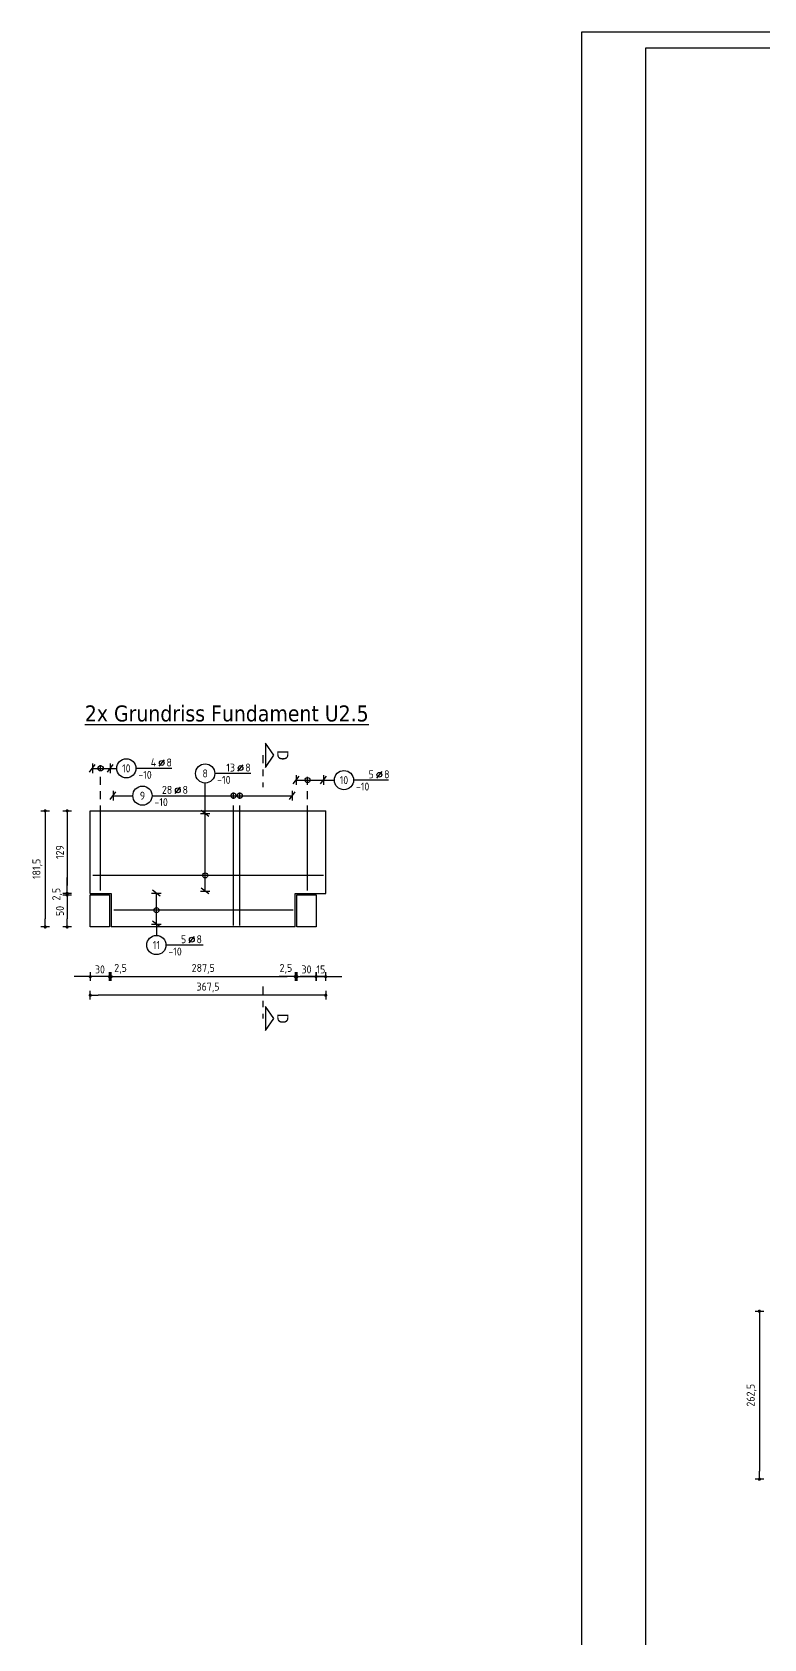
# Model space of a CAD drawing. Extents: x -169 to 69, y -7 to 55.
# Drawn here: x -8.58 to 2.85, y 16.95 to 42.05 of the extents above; entities that cross this region are included whole.
import ezdxf
from ezdxf.enums import TextEntityAlignment as Align

# ---------------------------------------------------------------- set-up
doc = ezdxf.new("R2010")
doc.units = 0
doc.header["$LTSCALE"] = 0.5
for name, pattern in [('AUSGEZOGEN', [1000.01, 1000, 0.01]), ('DASHDOTSMALL', [1.05, 0.5, -0.25, 0.05, -0.25]), ('STRICHPUNKT2', [0.55, 0.25, -0.125, 0.05, -0.125]), ('VERDECKT', [0.375, 0.25, -0.125])]:
    doc.linetypes.add(name, pattern=pattern)
for name, color, linetype in [('BETON', 7, 'Continuous'), ('MASSE', 7, 'Continuous'), ('RAHMEN', 7, 'Continuous'), ('RND', 7, 'Continuous'), ('SCHNITTE', 7, 'Continuous'), ('TEXT', 7, 'Continuous')]:
    doc.layers.add(name, color=color, linetype=linetype)
doc.styles.add('helv', font='tahoma.ttf')
doc.styles.add('txt', font='isocp.shx')
doc.dimstyles.new('DOT_I', dxfattribs={"dimscale": 0.5, "dimtxt": 0.25, "dimasz": 0.25, "dimexe": 0.1, "dimexo": 0.3, "dimgap": 0.1, "dimtad": 1, "dimdec": 3, "dimzin": 3, "dimtxsty": 'txt', "dimblk": 'DOT', "dimblk1": 'DOT', "dimblk2": 'DOT', "dimsah": 1, "dimcen": 0.1, "dimse1": 1, "dimse2": 1, "dimazin": 0, "dimtfac": 1, "dimtdec": 4, "dimtix": 1, "dimtmove": 2, "dimatfit": 3, "dimfxl": 0, "dimtvp": 1, "dimtolj": 1, "dimtzin": 0, "dimarcsym": 0})

# ---------------------------------------------------------------- blocks, each defined once
blk = doc.blocks.new('DINA0')
at = {"layer": 'RAHMEN'}
for p, q in [((0, 84.1), (0, 0)), ((118.9, 84.1), (0, 84.1))]:
    blk.add_line(p, q, dxfattribs=at)
at = {"layer": 'RAHMEN', "color": 5}
for p, q in [((118.4, 83.6), (2, 83.6)), ((2, 83.6), (2, 0.5))]:
    blk.add_line(p, q, dxfattribs=at)
blk = doc.blocks.new('DOT')
at = {"layer": 'MASSE', "color": 7, "linetype": 'Continuous'}
for p, q in [((0, 0), (-1, 0)), ((0, 0.54), (0, -0.54))]:
    blk.add_line(p, q, dxfattribs=at)
at = {"layer": 'MASSE', "color": 7, "linetype": 'Continuous', "const_width": 0.2}
blk.add_lwpolyline([(-0.1, 0, 1), (0.1, 0, 1)], format="xyb", close=True, dxfattribs=at)
blk = doc.blocks.new('*D78')
at = {"layer": 'Defpoints', "color": 0, "linetype": 'AUSGEZOGEN', "transparency": 16777216}
for p in [(2.778, 22.069), (2.778, 19.444), (2.778, 19.444)]:
    blk.add_point(p, dxfattribs=at)
at = {"layer": 'MASSE', "color": 0, "linetype": 'AUSGEZOGEN', "lineweight": -2, "transparency": 16777216}
blk.add_line((2.778, 21.944), (2.778, 19.569), dxfattribs=at)
at = {"layer": 'MASSE', "color": 0, "linetype": 'AUSGEZOGEN', "lineweight": -2, "transparency": 16777216, "xscale": 0.125, "yscale": 0.125, "zscale": 0.125}
for p, rotation in [((2.778, 22.069), 90), ((2.778, 19.444), 270)]:
    blk.add_blockref('DOT', p, dxfattribs=dict(at, rotation=rotation))
at = {"layer": 'MASSE', "color": 0, "linetype": 'AUSGEZOGEN', "transparency": 16777216, "insert": (2.656, 20.756), "char_height": 0.125, "attachment_point": 5, "rotation": 90, "style": 'txt'}
blk.add_mtext('\\A1;262,5', dxfattribs=at)
blk = doc.blocks.new('*D347')
at = {"layer": 'Defpoints', "color": 0, "linetype": 'AUSGEZOGEN', "transparency": 16777216}
for p in [(-7.668, 27.004), (-7.668, 27.004), (-3.993, 27.004)]:
    blk.add_point(p, dxfattribs=at)
at = {"layer": 'MASSE', "color": 0, "linetype": 'AUSGEZOGEN', "lineweight": -2, "transparency": 16777216}
blk.add_line((-4.118, 27.004), (-7.543, 27.004), dxfattribs=at)
at = {"layer": 'MASSE', "color": 0, "linetype": 'AUSGEZOGEN', "lineweight": -2, "transparency": 16777216, "xscale": 0.125, "yscale": 0.125, "zscale": 0.125, "rotation": 180}
blk.add_blockref('DOT', (-7.668, 27.004), dxfattribs=at)
at = {"layer": 'MASSE', "color": 0, "linetype": 'AUSGEZOGEN', "lineweight": -2, "transparency": 16777216, "xscale": 0.125, "yscale": 0.125, "zscale": 0.125}
blk.add_blockref('DOT', (-3.993, 27.004), dxfattribs=at)
at = {"layer": 'MASSE', "color": 0, "linetype": 'AUSGEZOGEN', "transparency": 16777216, "insert": (-5.83, 27.125), "char_height": 0.125, "attachment_point": 5, "style": 'txt'}
blk.add_mtext('\\A1;367,5', dxfattribs=at)
blk = doc.blocks.new('*D348')
at = {"layer": 'Defpoints', "color": 0, "linetype": 'AUSGEZOGEN', "transparency": 16777216}
for p in [(-8.372, 29.886), (-8.372, 28.071), (-8.372, 28.071)]:
    blk.add_point(p, dxfattribs=at)
at = {"layer": 'MASSE', "color": 0, "linetype": 'AUSGEZOGEN', "lineweight": -2, "transparency": 16777216}
blk.add_line((-8.372, 29.761), (-8.372, 28.196), dxfattribs=at)
at = {"layer": 'MASSE', "color": 0, "linetype": 'AUSGEZOGEN', "lineweight": -2, "transparency": 16777216, "xscale": 0.125, "yscale": 0.125, "zscale": 0.125}
for p, rotation in [((-8.372, 29.886), 90), ((-8.372, 28.071), 270)]:
    blk.add_blockref('DOT', p, dxfattribs=dict(at, rotation=rotation))
at = {"layer": 'MASSE', "color": 0, "linetype": 'AUSGEZOGEN', "transparency": 16777216, "insert": (-8.494, 28.978), "char_height": 0.125, "attachment_point": 5, "rotation": 90, "style": 'txt'}
blk.add_mtext('\\A1;181,5', dxfattribs=at)
blk = doc.blocks.new('SCHN-2')
at = {"layer": 'SCHNITTE', "color": 6, "linetype": 'Continuous'}
blk.add_lwpolyline([(0.378, 0.088), (0, 0.34), (-0.378, 0.088)], close=True, dxfattribs=at)
at = {"layer": 'SCHNITTE', "color": 1, "linetype": 'DASHDOTSMALL', "style": 'helv'}
blk.add_attdef('SCHN-2', text='', height=0.35, dxfattribs=at).set_placement((0, 0.45), align=Align.CENTER)
blk = doc.blocks.new('*D349')
at = {"layer": 'Defpoints', "color": 0, "linetype": 'AUSGEZOGEN', "transparency": 16777216}
for p in [(-8.03, 29.886), (-8.03, 28.596), (-8.03, 28.596)]:
    blk.add_point(p, dxfattribs=at)
at = {"layer": 'MASSE', "color": 0, "linetype": 'AUSGEZOGEN', "lineweight": -2, "transparency": 16777216}
blk.add_line((-8.03, 29.761), (-8.03, 28.721), dxfattribs=at)
at = {"layer": 'MASSE', "color": 0, "linetype": 'AUSGEZOGEN', "lineweight": -2, "transparency": 16777216, "xscale": 0.125, "yscale": 0.125, "zscale": 0.125}
for p, rotation in [((-8.03, 29.886), 90), ((-8.03, 28.596), 270)]:
    blk.add_blockref('DOT', p, dxfattribs=dict(at, rotation=rotation))
at = {"layer": 'MASSE', "color": 0, "linetype": 'AUSGEZOGEN', "transparency": 16777216, "insert": (-8.143, 29.241), "char_height": 0.125, "attachment_point": 5, "rotation": 90, "style": 'txt'}
blk.add_mtext('\\A1;129', dxfattribs=at)
blk = doc.blocks.new('lei_gre')
at = {"layer": 'RND', "color": 7, "linetype": 'Continuous'}
for p, q in [((-0.09, -0.12), (0.09, 0.12)), ((0, 0.15), (0, -0.15))]:
    blk.add_line(p, q, dxfattribs=at)
blk = doc.blocks.new('RND_LEI')
at = {"layer": 'RND', "color": 7, "linetype": 'Continuous'}
blk.add_line((1.022, 0.066), (1.19, 0.27), dxfattribs=at)
for centre, radius in [((0, 0), 0.3), ((1.106, 0.168), 0.075)]:
    blk.add_circle(centre, radius, dxfattribs=at)
at = {"layer": 'RND', "color": 7, "linetype": 'Continuous', "style": 'txt'}
blk.add_attdef('POSL', text='', height=0.25, dxfattribs=at).set_placement((0, 0), align=Align.MIDDLE)
blk.add_attdef('ANZ', text='', height=0.25, dxfattribs=at).set_placement((0.931, 0.057), align=Align.RIGHT)
for tag, p in [('DUM', (1.253, 0.057)), ('ABSTD', (1.674, 0.057)), ('POSTXT', (0.374, -0.327))]:
    blk.add_attdef(tag, p, '', height=0.25, dxfattribs=at)
blk = doc.blocks.new('*D339')
at = {"layer": 'Defpoints', "color": 0, "linetype": 'AUSGEZOGEN', "transparency": 16777216}
for p in [(-8.03, 28.596), (-8.03, 28.596), (-8.03, 28.571)]:
    blk.add_point(p, dxfattribs=at)
at = {"layer": 'MASSE', "color": 0, "linetype": 'AUSGEZOGEN', "lineweight": -2, "transparency": 16777216}
for p, q in [((-8.03, 28.721), (-8.03, 28.846)), ((-8.03, 28.571), (-8.03, 28.596)), ((-8.03, 28.446), (-8.03, 28.321))]:
    blk.add_line(p, q, dxfattribs=at)
at = {"layer": 'MASSE', "color": 0, "linetype": 'AUSGEZOGEN', "lineweight": -2, "transparency": 16777216, "xscale": 0.125, "yscale": 0.125, "zscale": 0.125}
for p, rotation in [((-8.03, 28.596), 270), ((-8.03, 28.571), 90)]:
    blk.add_blockref('DOT', p, dxfattribs=dict(at, rotation=rotation))
at = {"layer": 'MASSE', "color": 0, "linetype": 'AUSGEZOGEN', "transparency": 16777216, "insert": (-8.185, 28.583), "char_height": 0.125, "attachment_point": 5, "rotation": 90, "style": 'txt'}
blk.add_mtext('\\A1;2,5', dxfattribs=at)
blk = doc.blocks.new('*D340')
at = {"layer": 'Defpoints', "color": 0, "linetype": 'AUSGEZOGEN', "transparency": 16777216}
for p in [(-8.03, 28.571), (-8.03, 28.071), (-8.03, 28.071)]:
    blk.add_point(p, dxfattribs=at)
at = {"layer": 'MASSE', "color": 0, "linetype": 'AUSGEZOGEN', "lineweight": -2, "transparency": 16777216}
blk.add_line((-8.03, 28.446), (-8.03, 28.196), dxfattribs=at)
at = {"layer": 'MASSE', "color": 0, "linetype": 'AUSGEZOGEN', "lineweight": -2, "transparency": 16777216, "xscale": 0.125, "yscale": 0.125, "zscale": 0.125}
for p, rotation in [((-8.03, 28.571), 90), ((-8.03, 28.071), 270)]:
    blk.add_blockref('DOT', p, dxfattribs=dict(at, rotation=rotation))
at = {"layer": 'MASSE', "color": 0, "linetype": 'AUSGEZOGEN', "transparency": 16777216, "insert": (-8.143, 28.321), "char_height": 0.125, "attachment_point": 5, "rotation": 90, "style": 'txt'}
blk.add_mtext('\\A1;50', dxfattribs=at)
blk = doc.blocks.new('*D341')
at = {"layer": 'Defpoints', "color": 0, "linetype": 'AUSGEZOGEN', "transparency": 16777216}
for p in [(-7.668, 27.295), (-7.668, 27.295), (-7.368, 27.295)]:
    blk.add_point(p, dxfattribs=at)
at = {"layer": 'MASSE', "color": 0, "linetype": 'AUSGEZOGEN', "lineweight": -2, "transparency": 16777216}
for p, q in [((-7.793, 27.295), (-7.918, 27.295)), ((-7.368, 27.295), (-7.668, 27.295)), ((-7.243, 27.295), (-7.118, 27.295))]:
    blk.add_line(p, q, dxfattribs=at)
at = {"layer": 'MASSE', "color": 0, "linetype": 'AUSGEZOGEN', "lineweight": -2, "transparency": 16777216, "xscale": 0.125, "yscale": 0.125, "zscale": 0.125}
blk.add_blockref('DOT', (-7.668, 27.295), dxfattribs=at)
at = {"layer": 'MASSE', "color": 0, "linetype": 'AUSGEZOGEN', "lineweight": -2, "transparency": 16777216, "xscale": 0.125, "yscale": 0.125, "zscale": 0.125, "rotation": 180}
blk.add_blockref('DOT', (-7.368, 27.295), dxfattribs=at)
at = {"layer": 'MASSE', "color": 0, "linetype": 'AUSGEZOGEN', "transparency": 16777216, "insert": (-7.518, 27.408), "char_height": 0.125, "attachment_point": 5, "style": 'txt'}
blk.add_mtext('\\A1;30', dxfattribs=at)
blk = doc.blocks.new('*D342')
at = {"layer": 'Defpoints', "color": 0, "linetype": 'AUSGEZOGEN', "transparency": 16777216}
for p in [(-7.368, 27.295), (-7.343, 27.295), (-7.343, 27.295)]:
    blk.add_point(p, dxfattribs=at)
at = {"layer": 'MASSE', "color": 0, "linetype": 'AUSGEZOGEN', "lineweight": -2, "transparency": 16777216}
for p, q in [((-7.493, 27.295), (-7.618, 27.295)), ((-7.368, 27.295), (-7.343, 27.295)), ((-7.218, 27.295), (-7.093, 27.295))]:
    blk.add_line(p, q, dxfattribs=at)
at = {"layer": 'MASSE', "color": 0, "linetype": 'AUSGEZOGEN', "lineweight": -2, "transparency": 16777216, "xscale": 0.125, "yscale": 0.125, "zscale": 0.125}
blk.add_blockref('DOT', (-7.368, 27.295), dxfattribs=at)
at = {"layer": 'MASSE', "color": 0, "linetype": 'AUSGEZOGEN', "lineweight": -2, "transparency": 16777216, "xscale": 0.125, "yscale": 0.125, "zscale": 0.125, "rotation": 180}
blk.add_blockref('DOT', (-7.343, 27.295), dxfattribs=at)
at = {"layer": 'MASSE', "color": 0, "linetype": 'AUSGEZOGEN', "transparency": 16777216, "insert": (-7.196, 27.417), "char_height": 0.125, "attachment_point": 5, "style": 'txt'}
blk.add_mtext('\\A1;2,5', dxfattribs=at)
blk = doc.blocks.new('*D343')
at = {"layer": 'Defpoints', "color": 0, "linetype": 'AUSGEZOGEN', "transparency": 16777216}
for p in [(-7.343, 27.295), (-4.468, 27.295), (-4.468, 27.295)]:
    blk.add_point(p, dxfattribs=at)
at = {"layer": 'MASSE', "color": 0, "linetype": 'AUSGEZOGEN', "lineweight": -2, "transparency": 16777216}
blk.add_line((-7.218, 27.295), (-4.593, 27.295), dxfattribs=at)
at = {"layer": 'MASSE', "color": 0, "linetype": 'AUSGEZOGEN', "lineweight": -2, "transparency": 16777216, "xscale": 0.125, "yscale": 0.125, "zscale": 0.125, "rotation": 180}
blk.add_blockref('DOT', (-7.343, 27.295), dxfattribs=at)
at = {"layer": 'MASSE', "color": 0, "linetype": 'AUSGEZOGEN', "lineweight": -2, "transparency": 16777216, "xscale": 0.125, "yscale": 0.125, "zscale": 0.125}
blk.add_blockref('DOT', (-4.468, 27.295), dxfattribs=at)
at = {"layer": 'MASSE', "color": 0, "linetype": 'AUSGEZOGEN', "transparency": 16777216, "insert": (-5.905, 27.417), "char_height": 0.125, "attachment_point": 5, "style": 'txt'}
blk.add_mtext('\\A1;287,5', dxfattribs=at)
blk = doc.blocks.new('*D344')
at = {"layer": 'Defpoints', "color": 0, "linetype": 'AUSGEZOGEN', "transparency": 16777216}
for p in [(-4.468, 27.295), (-4.443, 27.295), (-4.443, 27.295)]:
    blk.add_point(p, dxfattribs=at)
at = {"layer": 'MASSE', "color": 0, "linetype": 'AUSGEZOGEN', "lineweight": -2, "transparency": 16777216}
for p, q in [((-4.593, 27.295), (-4.718, 27.295)), ((-4.468, 27.295), (-4.443, 27.295)), ((-4.318, 27.295), (-4.193, 27.295))]:
    blk.add_line(p, q, dxfattribs=at)
at = {"layer": 'MASSE', "color": 0, "linetype": 'AUSGEZOGEN', "lineweight": -2, "transparency": 16777216, "xscale": 0.125, "yscale": 0.125, "zscale": 0.125}
blk.add_blockref('DOT', (-4.468, 27.295), dxfattribs=at)
at = {"layer": 'MASSE', "color": 0, "linetype": 'AUSGEZOGEN', "lineweight": -2, "transparency": 16777216, "xscale": 0.125, "yscale": 0.125, "zscale": 0.125, "rotation": 180}
blk.add_blockref('DOT', (-4.443, 27.295), dxfattribs=at)
at = {"layer": 'MASSE', "color": 0, "linetype": 'AUSGEZOGEN', "transparency": 16777216, "insert": (-4.614, 27.417), "char_height": 0.125, "attachment_point": 5, "style": 'txt'}
blk.add_mtext('\\A1;2,5', dxfattribs=at)
blk = doc.blocks.new('*D345')
at = {"layer": 'Defpoints', "color": 0, "linetype": 'AUSGEZOGEN', "transparency": 16777216}
for p in [(-4.443, 27.295), (-4.143, 27.295), (-4.143, 27.295)]:
    blk.add_point(p, dxfattribs=at)
at = {"layer": 'MASSE', "color": 0, "linetype": 'AUSGEZOGEN', "lineweight": -2, "transparency": 16777216}
for p, q in [((-4.568, 27.295), (-4.693, 27.295)), ((-4.443, 27.295), (-4.143, 27.295)), ((-4.018, 27.295), (-3.893, 27.295))]:
    blk.add_line(p, q, dxfattribs=at)
at = {"layer": 'MASSE', "color": 0, "linetype": 'AUSGEZOGEN', "lineweight": -2, "transparency": 16777216, "xscale": 0.125, "yscale": 0.125, "zscale": 0.125}
blk.add_blockref('DOT', (-4.443, 27.295), dxfattribs=at)
at = {"layer": 'MASSE', "color": 0, "linetype": 'AUSGEZOGEN', "lineweight": -2, "transparency": 16777216, "xscale": 0.125, "yscale": 0.125, "zscale": 0.125, "rotation": 180}
blk.add_blockref('DOT', (-4.143, 27.295), dxfattribs=at)
at = {"layer": 'MASSE', "color": 0, "linetype": 'AUSGEZOGEN', "transparency": 16777216, "insert": (-4.293, 27.408), "char_height": 0.125, "attachment_point": 5, "style": 'txt'}
blk.add_mtext('\\A1;30', dxfattribs=at)
blk = doc.blocks.new('*D346')
at = {"layer": 'Defpoints', "color": 0, "linetype": 'AUSGEZOGEN', "transparency": 16777216}
for p in [(-4.143, 27.295), (-4.143, 27.295), (-3.993, 27.295)]:
    blk.add_point(p, dxfattribs=at)
at = {"layer": 'MASSE', "color": 0, "linetype": 'AUSGEZOGEN', "lineweight": -2, "transparency": 16777216}
for p, q in [((-4.268, 27.295), (-4.393, 27.295)), ((-3.993, 27.295), (-4.143, 27.295)), ((-3.868, 27.295), (-3.743, 27.295))]:
    blk.add_line(p, q, dxfattribs=at)
at = {"layer": 'MASSE', "color": 0, "linetype": 'AUSGEZOGEN', "lineweight": -2, "transparency": 16777216, "xscale": 0.125, "yscale": 0.125, "zscale": 0.125}
blk.add_blockref('DOT', (-4.143, 27.295), dxfattribs=at)
at = {"layer": 'MASSE', "color": 0, "linetype": 'AUSGEZOGEN', "lineweight": -2, "transparency": 16777216, "xscale": 0.125, "yscale": 0.125, "zscale": 0.125, "rotation": 180}
blk.add_blockref('DOT', (-3.993, 27.295), dxfattribs=at)
at = {"layer": 'MASSE', "color": 0, "linetype": 'AUSGEZOGEN', "transparency": 16777216, "insert": (-4.068, 27.408), "char_height": 0.125, "attachment_point": 5, "style": 'txt'}
blk.add_mtext('\\A1;15', dxfattribs=at)

msp = doc.modelspace()

# ---------------------------------------------------------------- linework, layer by layer
at = {"layer": 'BETON', "color": 6, "linetype": 'AUSGEZOGEN'}
for p, q in [((-7.66774, 29.88589), (-3.99274, 29.88589)), ((-7.66774, 28.59589), (-7.66774, 29.88589)), ((-3.99274, 28.59589), (-3.99274, 29.88589)), ((-7.66774, 28.59589), (-7.34274, 28.59589)), ((-7.66774, 28.07089), (-7.66774, 28.57089)), ((-7.66774, 28.57089), (-7.36774, 28.57089)), ((-7.36774, 28.57089), (-7.36774, 28.07089)), ((-7.34274, 28.59589), (-7.34274, 28.07089)), ((-4.46774, 28.07089), (-4.46774, 28.59589)), ((-4.46774, 28.59589), (-3.99274, 28.59589)), ((-4.44274, 28.07089), (-4.44274, 28.57089)), ((-4.44274, 28.57089), (-4.14274, 28.57089)), ((-4.14274, 28.57089), (-4.14274, 28.07089)), ((-7.36774, 28.07089), (-7.66774, 28.07089)), ((-4.46774, 28.07089), (-7.34274, 28.07089)), ((-4.14274, 28.07089), (-4.44274, 28.07089))]:
    msp.add_line(p, q, dxfattribs=at)
at = {"layer": 'RND', "color": 7, "linetype": 'AUSGEZOGEN'}
for p, q in [((-7.63537, 30.54911), (-7.35672, 30.54911)), ((-7.35672, 30.54911), (-7.25573, 30.54911)), ((-6.39629, 30.54911), (-6.95573, 30.54911)), ((-5.16186, 30.4698), (-5.72506, 30.4698)), ((-7.31266, 30.12197), (-7.00428, 30.12197)), ((-6.70428, 30.12197), (-4.51415, 30.12197)), ((-5.87506, 29.84367), (-5.87506, 30.3198)), ((-4.45406, 30.36522), (-4.02763, 30.36522)), ((-4.02763, 30.36522), (-3.85803, 30.36522)), ((-3.01084, 30.36522), (-3.55803, 30.36522)), ((-5.87506, 28.63253), (-5.87506, 29.84367)), ((-6.63644, 28.11702), (-6.63644, 28.59948)), ((-6.63644, 28.11702), (-6.63644, 27.9385)), ((-5.90706, 27.7885), (-6.48644, 27.7885))]:
    msp.add_line(p, q, dxfattribs=at)
at = {"layer": 'RND', "color": 102, "linetype": 'VERDECKT'}
for p, q in [((-7.50674, 29.8415), (-7.50674, 30.59911)), ((-4.27653, 29.8415), (-4.27653, 30.41522)), ((-5.43249, 29.84589), (-5.43249, 30.17197)), ((-5.33249, 29.84589), (-5.33249, 30.17197))]:
    msp.add_line(p, q, dxfattribs=at)
at = {"layer": 'RND', "color": 1, "linetype": 'AUSGEZOGEN'}
for points in [[(-7.50674, 28.6415), (-7.50674, 29.8415)], [(-5.43249, 28.09589), (-5.43249, 29.84589)], [(-5.33249, 28.09589), (-5.33249, 29.84589)], [(-4.27653, 28.6415), (-4.27653, 29.8415)], [(-4.02774, 28.87663), (-7.62774, 28.87663)], [(-4.50274, 28.33339), (-7.30274, 28.33339)]]:
    msp.add_lwpolyline(points, dxfattribs=at)
at = {"layer": 'RND', "color": 7, "linetype": 'AUSGEZOGEN'}
for centre in [(-7.50674, 30.54911), (-4.27653, 30.36522), (-5.43249, 30.12197), (-5.33249, 30.12197), (-5.87506, 28.87663), (-6.63644, 28.33339)]:
    msp.add_circle(centre, 0.04, dxfattribs=at)
at = {"layer": 'SCHNITTE', "color": 6, "linetype": 'STRICHPUNKT2'}
for p, q in [((-4.97471, 30.75373), (-4.97471, 30.25373)), ((-4.97471, 27.14131), (-4.97471, 26.64131))]:
    msp.add_line(p, q, dxfattribs=at)

# ---------------------------------------------------------------- block references
at = {"xscale": 0.5, "yscale": 0.5, "zscale": 0.5}
msp.add_blockref('DINA0', (0, 0), dxfattribs=at)
at = {"layer": 'RND', "color": 7, "linetype": 'AUSGEZOGEN', "xscale": 0.5, "yscale": 0.5, "zscale": 0.5}
for p in [(-7.63537, 30.54911), (-7.35672, 30.54911), (-4.45406, 30.36522), (-4.02763, 30.36522), (-7.31266, 30.12197), (-4.51415, 30.12197)]:
    msp.add_blockref('lei_gre', p, dxfattribs=at)
for p, values in [((-7.10573, 30.54911), {'POSL': '10', 'DUM': '8', 'ANZ': '4', 'POSTXT': '-10'}), ((-5.87506, 30.4698), {'POSL': '8', 'DUM': '8', 'ANZ': '13', 'POSTXT': '-10'}), ((-3.70803, 30.36522), {'POSL': '10', 'DUM': '8', 'ANZ': '5', 'POSTXT': '-10'}), ((-6.85428, 30.12197), {'POSL': '9', 'DUM': '8', 'ANZ': '28', 'POSTXT': '-10'}), ((-6.63644, 27.7885), {'POSL': '11', 'DUM': '8', 'ANZ': '5', 'POSTXT': '-10'})]:
    msp.add_blockref('RND_LEI', p, dxfattribs=at).add_auto_attribs(values)
at = {"layer": 'RND', "color": 7, "linetype": 'AUSGEZOGEN', "xscale": 0.5, "yscale": 0.5, "zscale": 0.5, "rotation": 90}
for p in [(-5.87506, 29.84367), (-6.63644, 28.59948), (-5.87506, 28.63253), (-6.63644, 28.11702)]:
    msp.add_blockref('lei_gre', p, dxfattribs=at)
at = {"layer": 'SCHNITTE', "color": 6, "linetype": 'STRICHPUNKT2', "xscale": 0.5, "yscale": 0.5, "zscale": 0.5, "rotation": 270}
for p in [(-4.97471, 30.75373), (-4.97471, 26.64131)]:
    msp.add_blockref('SCHN-2', p, dxfattribs=at).add_auto_attribs({'SCHN-2': 'D'})

# ---------------------------------------------------------------- texts
at = {"layer": 'TEXT', "color": 6, "linetype": 'AUSGEZOGEN', "style": 'helv'}
msp.add_text('%%U2x Grundriss Fundament U2.5', height=0.25, dxfattribs=at).set_placement((-7.75399, 31.28209))

# ---------------------------------------------------------------- dimensions: what is measured, and where the dimension line sits
at = {"layer": 'MASSE', "color": 7, "linetype": 'AUSGEZOGEN'}
for base, p1, p2, override, picture, middle in [((-8.37208, 28.07089), (-8.37208, 29.88589), (-8.37208, 28.07089), {"dimdec": 1, "dimlfac": 100}, '*D348', (-8.49395, 28.97839)), ((-8.03003, 28.59589), (-8.03003, 29.88589), (-8.03003, 28.59589), {"dimdec": 0, "dimlfac": 100}, '*D349', (-8.14254, 29.24089)), ((-8.03003, 28.07089), (-8.03003, 28.57089), (-8.03003, 28.07089), {"dimdec": 0, "dimlfac": 100}, '*D340', (-8.14253, 28.32089)), ((2.77803, 19.44356), (2.77803, 22.06856), (2.77803, 19.44356), {"dimdec": 1, "dimlfac": 100}, '*D78', (2.65614, 20.75606))]:
    dim = msp.add_linear_dim(base=base, p1=p1, p2=p2, angle=90, dimstyle='DOT_I', override=override, dxfattribs=at)
    dim.commit()
    dim.dimension.update_dxf_attribs({"geometry": picture, "text_midpoint": middle})
dim = msp.add_linear_dim(base=(-8.03003, 28.59589), p1=(-8.03003, 28.57089), p2=(-8.03003, 28.59589), angle=90, dimstyle='DOT_I', override={"dimdec": 1, "dimlfac": 100}, dxfattribs=at)
dim.commit()
dim.dimension.update_dxf_attribs({"geometry": '*D339', "text_midpoint": (-8.18464, 28.58339), "dimtype": 160})
for base, p1, p2, override, picture, middle in [((-7.66774, 27.29535), (-7.36774, 27.29535), (-7.66774, 27.29535), {"dimdec": 0, "dimlfac": 100}, '*D341', (-7.51774, 27.40785)), ((-4.46774, 27.29535), (-7.34274, 27.29535), (-4.46774, 27.29535), {"dimdec": 1, "dimlfac": 100}, '*D343', (-5.90524, 27.41723)), ((-4.14274, 27.29535), (-4.44274, 27.29535), (-4.14274, 27.29535), {"dimdec": 0, "dimlfac": 100}, '*D345', (-4.29274, 27.40785)), ((-4.14274, 27.29535), (-3.99274, 27.29535), (-4.14274, 27.29535), {"dimdec": 0, "dimlfac": 100}, '*D346', (-4.06774, 27.40785)), ((-7.66774, 27.00362), (-3.99274, 27.00362), (-7.66774, 27.00362), {"dimdec": 1, "dimlfac": 100}, '*D347', (-5.83024, 27.1255))]:
    dim = msp.add_linear_dim(base=base, p1=p1, p2=p2, dimstyle='DOT_I', override=override, dxfattribs=at)
    dim.commit()
    dim.dimension.update_dxf_attribs({"geometry": picture, "text_midpoint": middle})
for base, p1, p2, picture, middle in [((-7.34274, 27.29535), (-7.36774, 27.29535), (-7.34274, 27.29535), '*D342', (-7.19553, 27.41723)), ((-4.44274, 27.29535), (-4.46774, 27.29535), (-4.44274, 27.29535), '*D344', (-4.61443, 27.41723))]:
    dim = msp.add_linear_dim(base=base, p1=p1, p2=p2, dimstyle='DOT_I', override={"dimdec": 1, "dimlfac": 100}, dxfattribs=at)
    dim.commit()
    dim.dimension.update_dxf_attribs({"geometry": picture, "text_midpoint": middle, "dimtype": 160})

doc.saveas('drawing.dxf')
